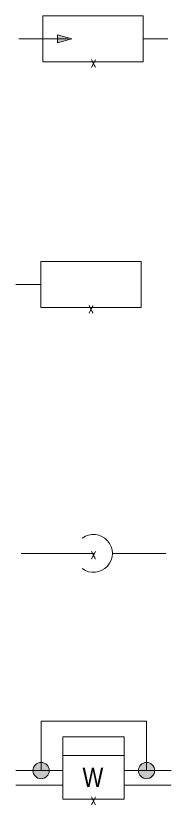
# Model space of a CAD drawing. Header units: metres. Extents: x -162 to 83385, y -62392 to -1971.
# Drawn here: x 68634 to 69279, y -15445 to -12176 of the extents above; entities that cross this region are included whole.
import ezdxf
from ezdxf.enums import TextEntityAlignment as Align

# ---------------------------------------------------------------- set-up
doc = ezdxf.new("R2010")
doc.units = ezdxf.units.M
doc.header["$LTSCALE"] = 0.5
for name, color, linetype, lineweight in [('ELIN_Attribut_01_Produkt_ID', 7, 'Continuous', 0), ('ELIN_Attribut_02_Stromkreis', 7, 'Continuous', 0), ('ELIN_Attribut_03_Verteilerbereich', 7, 'Continuous', 0), ('ELIN_Attribut_04_Montagehoehe', 7, 'Continuous', 0), ('ELIN_Attribut_05_Montageart', 7, 'Continuous', 0), ('ELIN_Attribut_06_Tuernummer', 7, 'Continuous', 0), ('ELIN_Attribut_07_Bemerkung', 7, 'Continuous', 0), ('ELIN_Attribut_08_Adresse', 7, 'Continuous', 0), ('ELIN_Attribut_10_AKZ1', 7, 'Continuous', 0), ('ELIN_Attribut_11_AKZ2', 7, 'Continuous', 0), ('ELIN_Attribut_12_Sonstiges1', 7, 'Continuous', 0), ('ELIN_Attribut_13_Sonstiges2', 7, 'Continuous', 0), ('ELIN_Attribut_14_Bauteil', 7, 'Continuous', 0), ('ELIN_Attribut_15_Ebene', 7, 'Continuous', 0), ('ELIN_Attribut_16_Raumnummer', 7, 'Continuous', 0), ('ELIN_Attribut_17_Raumname', 7, 'Continuous', 0), ('ELIN_Attribut_18_Montageabschnitt', 7, 'Continuous', 0), ('ELIN_Attribut_Basispunkt', 2, 'Continuous', 0), ('ELIN_Attribute_GEMOS', 11, 'Continuous', 0), ('ELIN_EUB_DE_Blitzschutz', 5, 'Continuous', 0)]:
    doc.layers.add(name, color=color, linetype=linetype, lineweight=lineweight)
doc.layers.get('0').off()
doc.styles.add('ARIAL_N', font='ARIALN.TTF')
doc.styles.add('ELIN_Attribute', font='isocp.shx', dxfattribs={"width": 0.8})

# ---------------------------------------------------------------- blocks, each defined once
blk = doc.blocks.new('ELIN_EUB_UEBERSPANNUNGSABLEITER')
blk.add_hatch(color=0).paths.add_polyline_path([(-149.3, 111.3), (-149.3, 78.9), (-90.3, 95.1)])
at = {"color": 0}
for p, q in [((-210.7, 0), (-210.7, 190.3)), ((-210.7, 190.3), (206.1, 190.3)), ((206.1, 190.3), (206.1, 0)), ((-90.3, 95.1), (-149.3, 111.3)), ((-149.3, 111.3), (-149.3, 78.9)), ((-104.6, 95.1), (-310, 95.1)), ((-90.3, 95.1), (-149.3, 78.9)), ((309.2, 95.1), (206.1, 95.1)), ((206.1, 0), (-210.7, 0))]:
    blk.add_line(p, q, dxfattribs=at)
at = {"layer": 'ELIN_Attribut_01_Produkt_ID', "style": 'ELIN_Attribute', "width": 0.8, "flags": 8}
blk.add_attdef('01_PRODUKT_ID', (-540.5, -297, 0), '', height=150, dxfattribs=at)
at = {"layer": 'ELIN_Attribut_02_Stromkreis', "style": 'ELIN_Attribute', "width": 0.8, "flags": 8}
blk.add_attdef('02_STROMKREIS', (-247.5, -604.4, 0), '', height=150, dxfattribs=at)
at = {"layer": 'ELIN_Attribut_03_Verteilerbereich', "style": 'ELIN_Attribute', "width": 0.8, "flags": 8}
blk.add_attdef('03_VERTEILERBEREICH', (-247.5, -804.4, 0), '', height=125, dxfattribs=at)
at = {"layer": 'ELIN_Attribut_04_Montagehoehe', "style": 'ELIN_Attribute', "width": 0.8, "flags": 8}
blk.add_attdef('04_MONTAGEHOEHE', text='', height=125, dxfattribs=at).set_placement((-382, -14.6, 0), align=Align.RIGHT)
at = {"layer": 'ELIN_Attribut_05_Montageart', "style": 'ELIN_Attribute', "width": 0.8, "flags": 8}
blk.add_attdef('05_MONTAGEART', (434, -14.6, 0), '', height=125, dxfattribs=at)
at = {"layer": 'ELIN_Attribut_06_Tuernummer', "style": 'ELIN_Attribute', "width": 0.8, "flags": 8}
blk.add_attdef('06_TUERNUMMER', text='', height=125, dxfattribs=at).set_placement((-382, -214.6, 0), align=Align.RIGHT)
at = {"layer": 'ELIN_Attribut_07_Bemerkung', "style": 'ELIN_Attribute', "width": 0.8, "flags": 8}
blk.add_attdef('07_BEMERKUNG', (-247.5, -1004.4, 0), '', height=125, dxfattribs=at)
at = {"layer": 'ELIN_Attribut_08_Adresse', "style": 'ELIN_Attribute', "width": 0.8, "flags": 8}
blk.add_attdef('08_ADRESSE', (-247.5, -1204.4, 0), '', height=125, dxfattribs=at)
at = {"layer": 'ELIN_Attribut_10_AKZ1', "style": 'ELIN_Attribute', "width": 0.8, "flags": 8}
blk.add_attdef('10_AKZ1', (-247.5, -1604.4, 0), '', height=125, dxfattribs=at)
at = {"layer": 'ELIN_Attribut_11_AKZ2', "style": 'ELIN_Attribute', "width": 0.8, "flags": 8}
blk.add_attdef('11_AKZ2', (-247.5, -1804.4, 0), '', height=125, dxfattribs=at)
at = {"layer": 'ELIN_Attribut_12_Sonstiges1', "style": 'ELIN_Attribute', "width": 0.8, "flags": 8}
blk.add_attdef('12_SONSTIGES1', (-247.5, -2004.4, 0), '', height=125, dxfattribs=at)
at = {"layer": 'ELIN_Attribut_13_Sonstiges2', "style": 'ELIN_Attribute', "width": 0.8, "flags": 8}
blk.add_attdef('13_SONSTIGES2', (-247.5, -2204.4, 0), '', height=125, dxfattribs=at)
at = {"layer": 'ELIN_Attribut_14_Bauteil', "style": 'ELIN_Attribute', "width": 0.8, "flags": 8}
blk.add_attdef('14_BAUTEIL', (-247.5, -2404.4, 0), '', height=125, dxfattribs=at)
at = {"layer": 'ELIN_Attribut_15_Ebene', "style": 'ELIN_Attribute', "width": 0.8, "flags": 8}
blk.add_attdef('15_EBENE', (-247.5, -2604.4, 0), '', height=125, dxfattribs=at)
at = {"layer": 'ELIN_Attribut_16_Raumnummer', "style": 'ELIN_Attribute', "width": 0.8, "flags": 8}
blk.add_attdef('16_RAUMNUMMER', (-247.5, -2804.4, 0), '', height=125, dxfattribs=at)
at = {"layer": 'ELIN_Attribut_17_Raumname', "style": 'ELIN_Attribute', "width": 0.8, "flags": 8}
blk.add_attdef('17_RAUMNAME', (-247.5, -3004.4, 0), '', height=125, dxfattribs=at)
at = {"layer": 'ELIN_Attribut_18_Montageabschnitt', "style": 'ELIN_Attribute', "width": 0.8, "flags": 8}
blk.add_attdef('18_MONTAGEABSCHNITT', (-247.5, -3204.4, 0), '', height=125, dxfattribs=at)
at = {"layer": 'ELIN_Attribut_Basispunkt', "style": 'ELIN_Attribute', "width": 0.8, "flags": 8}
blk.add_attdef('Basispunkt', text='', height=50, dxfattribs=at).set_placement((0, 0), align=Align.MIDDLE)
at = {"layer": 'ELIN_Attribute_GEMOS', "style": 'ELIN_Attribute', "width": 0.6}
for tag, p in [('G01_PRO02ID', (1620.5, 183.6)), ('G02_BEZEICHNUNG', (1620.5, -14.6, 0)), ('G03_DESCRIPTION', (1620.5, -204.4, 0)), ('G04_GEMOS-SYMBOL', (1623.8, -404.4, 0)), ('G05_GEMOS-TYP', (1623.8, -604.4, 0)), ('G06_ORTSKENNUNG', (1620.5, -804.4, 0)), ('G08_FREI1', (1620.5, -1004.4, 0)), ('G08_FREI2', (1620.5, -1204.4, 0))]:
    blk.add_attdef(tag, p, '', height=125, dxfattribs=at)
blk = doc.blocks.new('ELIN_EUB_GERAET_NETZANSCHLUSS')
at = {"color": 0}
for p, q in [((-208.4, 0), (-208.4, 190.3)), ((-208.4, 190.3), (208.4, 190.3)), ((208.4, 190.3), (208.4, 0)), ((-208.4, 95.1), (-311.5, 95.1)), ((208.4, 0), (-208.4, 0))]:
    blk.add_line(p, q, dxfattribs=at)
at = {"layer": 'ELIN_Attribut_01_Produkt_ID', "style": 'ELIN_Attribute', "width": 0.8, "flags": 8}
blk.add_attdef('01_PRODUKT_ID', (-540.5, -297, 0), '', height=150, dxfattribs=at)
at = {"layer": 'ELIN_Attribut_02_Stromkreis', "style": 'ELIN_Attribute', "width": 0.8, "flags": 8}
blk.add_attdef('02_STROMKREIS', (-247.5, -604.4, 0), '', height=150, dxfattribs=at)
at = {"layer": 'ELIN_Attribut_03_Verteilerbereich', "style": 'ELIN_Attribute', "width": 0.8, "flags": 8}
blk.add_attdef('03_VERTEILERBEREICH', (-247.5, -804.4, 0), '', height=125, dxfattribs=at)
at = {"layer": 'ELIN_Attribut_04_Montagehoehe', "style": 'ELIN_Attribute', "width": 0.8, "flags": 8}
blk.add_attdef('04_MONTAGEHOEHE', text='', height=125, dxfattribs=at).set_placement((-406.5, -14.6, 0), align=Align.RIGHT)
at = {"layer": 'ELIN_Attribut_05_Montageart', "style": 'ELIN_Attribute', "width": 0.8, "flags": 8}
blk.add_attdef('05_MONTAGEART', (434, -14.6, 0), '', height=125, dxfattribs=at)
at = {"layer": 'ELIN_Attribut_06_Tuernummer', "style": 'ELIN_Attribute', "width": 0.8, "flags": 8}
blk.add_attdef('06_TUERNUMMER', text='', height=125, dxfattribs=at).set_placement((-406.5, -214.6, 0), align=Align.RIGHT)
at = {"layer": 'ELIN_Attribut_07_Bemerkung', "style": 'ELIN_Attribute', "width": 0.8, "flags": 8}
blk.add_attdef('07_BEMERKUNG', (-247.5, -1004.4, 0), '', height=125, dxfattribs=at)
at = {"layer": 'ELIN_Attribut_08_Adresse', "style": 'ELIN_Attribute', "width": 0.8, "flags": 8}
blk.add_attdef('08_ADRESSE', (-247.5, -1204.4, 0), '', height=125, dxfattribs=at)
at = {"layer": 'ELIN_Attribut_10_AKZ1', "style": 'ELIN_Attribute', "width": 0.8, "flags": 8}
blk.add_attdef('10_AKZ1', (-247.5, -1604.4, 0), '', height=125, dxfattribs=at)
at = {"layer": 'ELIN_Attribut_11_AKZ2', "style": 'ELIN_Attribute', "width": 0.8, "flags": 8}
blk.add_attdef('11_AKZ2', (-247.5, -1804.4, 0), '', height=125, dxfattribs=at)
at = {"layer": 'ELIN_Attribut_12_Sonstiges1', "style": 'ELIN_Attribute', "width": 0.8, "flags": 8}
blk.add_attdef('12_SONSTIGES1', (-247.5, -2004.4, 0), '', height=125, dxfattribs=at)
at = {"layer": 'ELIN_Attribut_13_Sonstiges2', "style": 'ELIN_Attribute', "width": 0.8, "flags": 8}
blk.add_attdef('13_SONSTIGES2', (-247.5, -2204.4, 0), '', height=125, dxfattribs=at)
at = {"layer": 'ELIN_Attribut_14_Bauteil', "style": 'ELIN_Attribute', "width": 0.8, "flags": 8}
blk.add_attdef('14_BAUTEIL', (-247.5, -2404.4, 0), '', height=125, dxfattribs=at)
at = {"layer": 'ELIN_Attribut_15_Ebene', "style": 'ELIN_Attribute', "width": 0.8, "flags": 8}
blk.add_attdef('15_EBENE', (-247.5, -2604.4, 0), '', height=125, dxfattribs=at)
at = {"layer": 'ELIN_Attribut_16_Raumnummer', "style": 'ELIN_Attribute', "width": 0.8, "flags": 8}
blk.add_attdef('16_RAUMNUMMER', (-247.5, -2804.4, 0), '', height=125, dxfattribs=at)
at = {"layer": 'ELIN_Attribut_17_Raumname', "style": 'ELIN_Attribute', "width": 0.8, "flags": 8}
blk.add_attdef('17_RAUMNAME', (-247.5, -3004.4, 0), '', height=125, dxfattribs=at)
at = {"layer": 'ELIN_Attribut_18_Montageabschnitt', "style": 'ELIN_Attribute', "width": 0.8, "flags": 8}
blk.add_attdef('18_MONTAGEABSCHNITT', (-247.5, -3204.4, 0), '', height=125, dxfattribs=at)
at = {"layer": 'ELIN_Attribut_Basispunkt', "style": 'ELIN_Attribute', "width": 0.8, "flags": 8}
blk.add_attdef('Basispunkt', text='', height=50, dxfattribs=at).set_placement((0, 0), align=Align.MIDDLE)
at = {"layer": 'ELIN_Attribute_GEMOS', "style": 'ELIN_Attribute', "width": 0.6}
for tag, p in [('G01_PRO02ID', (1620.5, 183.6)), ('G02_BEZEICHNUNG', (1620.5, -14.6, 0)), ('G03_DESCRIPTION', (1620.5, -204.4, 0)), ('G04_GEMOS-SYMBOL', (1623.8, -404.4, 0)), ('G05_GEMOS-TYP', (1623.8, -604.4, 0)), ('G06_ORTSKENNUNG', (1620.5, -804.4, 0)), ('G08_FREI1', (1620.5, -1004.4, 0)), ('G08_FREI2', (1620.5, -1204.4, 0))]:
    blk.add_attdef(tag, p, '', height=125, dxfattribs=at)
blk = doc.blocks.new('ELIN_EUB_HOEHENSPRUNG')
at = {"color": 0, "linetype": 'Continuous'}
for p, q in [((-300, 0), (0, 0)), ((78.5, 0), (300, 0))]:
    blk.add_line(p, q, dxfattribs=at)
blk.add_arc((0, 0), 78.5, 233.7854, 126.2146, dxfattribs=at)
at = {"layer": 'ELIN_Attribut_01_Produkt_ID', "style": 'ELIN_Attribute', "width": 0.8, "flags": 8}
blk.add_attdef('01_PRODUKT_ID', (-540.5, -297, 0), '', height=150, dxfattribs=at)
at = {"layer": 'ELIN_Attribut_02_Stromkreis', "style": 'ELIN_Attribute', "width": 0.8, "flags": 8}
blk.add_attdef('02_STROMKREIS', (-247.5, -604.4, 0), '', height=150, dxfattribs=at)
at = {"layer": 'ELIN_Attribut_03_Verteilerbereich', "style": 'ELIN_Attribute', "width": 0.8, "flags": 8}
blk.add_attdef('03_VERTEILERBEREICH', (-247.5, -804.4, 0), '', height=125, dxfattribs=at)
at = {"layer": 'ELIN_Attribut_04_Montagehoehe', "style": 'ELIN_Attribute', "width": 0.8, "flags": 8}
blk.add_attdef('04_MONTAGEHOEHE', text='', height=125, dxfattribs=at).set_placement((-435, -14.6, 0), align=Align.RIGHT)
at = {"layer": 'ELIN_Attribut_05_Montageart', "style": 'ELIN_Attribute', "width": 0.8, "flags": 8}
blk.add_attdef('05_MONTAGEART', (434, -14.6, 0), '', height=125, dxfattribs=at)
at = {"layer": 'ELIN_Attribut_06_Tuernummer', "style": 'ELIN_Attribute', "width": 0.8, "flags": 8}
blk.add_attdef('06_TUERNUMMER', text='', height=125, dxfattribs=at).set_placement((-435, -214.6, 0), align=Align.RIGHT)
at = {"layer": 'ELIN_Attribut_07_Bemerkung', "style": 'ELIN_Attribute', "width": 0.8, "flags": 8}
blk.add_attdef('07_BEMERKUNG', (-247.5, -1004.4, 0), '', height=125, dxfattribs=at)
at = {"layer": 'ELIN_Attribut_08_Adresse', "style": 'ELIN_Attribute', "width": 0.8, "flags": 8}
blk.add_attdef('08_ADRESSE', (-247.5, -1204.4, 0), '', height=125, dxfattribs=at)
at = {"layer": 'ELIN_Attribut_10_AKZ1', "style": 'ELIN_Attribute', "width": 0.8, "flags": 8}
blk.add_attdef('10_AKZ1', (-247.5, -1604.4, 0), '', height=125, dxfattribs=at)
at = {"layer": 'ELIN_Attribut_11_AKZ2', "style": 'ELIN_Attribute', "width": 0.8, "flags": 8}
blk.add_attdef('11_AKZ2', (-247.5, -1804.4, 0), '', height=125, dxfattribs=at)
at = {"layer": 'ELIN_Attribut_12_Sonstiges1', "style": 'ELIN_Attribute', "width": 0.8, "flags": 8}
blk.add_attdef('12_SONSTIGES1', (-247.5, -2004.4, 0), '', height=125, dxfattribs=at)
at = {"layer": 'ELIN_Attribut_13_Sonstiges2', "style": 'ELIN_Attribute', "width": 0.8, "flags": 8}
blk.add_attdef('13_SONSTIGES2', (-247.5, -2204.4, 0), '', height=125, dxfattribs=at)
at = {"layer": 'ELIN_Attribut_14_Bauteil', "style": 'ELIN_Attribute', "width": 0.8, "flags": 8}
blk.add_attdef('14_BAUTEIL', (-247.5, -2404.4, 0), '', height=125, dxfattribs=at)
at = {"layer": 'ELIN_Attribut_15_Ebene', "style": 'ELIN_Attribute', "width": 0.8, "flags": 8}
blk.add_attdef('15_EBENE', (-247.5, -2604.4, 0), '', height=125, dxfattribs=at)
at = {"layer": 'ELIN_Attribut_16_Raumnummer', "style": 'ELIN_Attribute', "width": 0.8, "flags": 8}
blk.add_attdef('16_RAUMNUMMER', (-247.5, -2804.4, 0), '', height=125, dxfattribs=at)
at = {"layer": 'ELIN_Attribut_17_Raumname', "style": 'ELIN_Attribute', "width": 0.8, "flags": 8}
blk.add_attdef('17_RAUMNAME', (-247.5, -3004.4, 0), '', height=125, dxfattribs=at)
at = {"layer": 'ELIN_Attribut_18_Montageabschnitt', "style": 'ELIN_Attribute', "width": 0.8, "flags": 8}
blk.add_attdef('18_MONTAGEABSCHNITT', (-247.5, -3204.4, 0), '', height=125, dxfattribs=at)
at = {"layer": 'ELIN_Attribut_Basispunkt', "style": 'ELIN_Attribute', "width": 0.8, "flags": 8}
blk.add_attdef('Basispunkt', text='', height=50, dxfattribs=at).set_placement((0, 0), align=Align.MIDDLE)
at = {"layer": 'ELIN_Attribute_GEMOS', "style": 'ELIN_Attribute', "width": 0.6}
for tag, p in [('G01_PRO02ID', (1620.5, 183.6)), ('G02_BEZEICHNUNG', (1620.5, -14.6, 0)), ('G03_DESCRIPTION', (1620.5, -204.4, 0)), ('G04_GEMOS-SYMBOL', (1623.8, -404.4, 0)), ('G05_GEMOS-TYP', (1623.8, -604.4, 0)), ('G06_ORTSKENNUNG', (1620.5, -804.4, 0)), ('G08_FREI1', (1620.5, -1004.4, 0)), ('G08_FREI2', (1620.5, -1204.4, 0))]:
    blk.add_attdef(tag, p, '', height=125, dxfattribs=at)
blk = doc.blocks.new('ELIN_EUB_ERDUNGSBUEGEL')
for points in [[(-183.3, 118.6, 1), (-251, 118.6, 1)], [(253.9, 118.6, 1), (186.2, 118.6, 1)]]:
    blk.add_hatch(color=0).paths.add_polyline_path(points)
at = {"color": 0}
for p, q in [((-217.2, 118.6), (-217.2, 322.7)), ((-217.2, 322.7), (220.1, 322.7)), ((220.1, 322.7), (220.1, 118.6)), ((-127.7, 0), (-127.7, 258.7)), ((-127.7, 258.7), (127.7, 258.7)), ((127.7, 258.7), (127.7, 0)), ((127.7, 180.4), (-127.7, 180.4)), ((-322.5, 118.6), (-127.7, 118.6)), ((322.7, 118.6), (127.7, 118.6)), ((-322.5, 58.1), (-127.7, 58.1)), ((322.7, 58.1), (127.7, 58.1)), ((127.7, 0), (-127.7, 0))]:
    blk.add_line(p, q, dxfattribs=at)
for centre in [(-217.2, 118.6), (220.1, 118.6)]:
    blk.add_circle(centre, 33.8, dxfattribs=at)
at = {"color": 0, "style": 'ARIAL_N'}
blk.add_text('W', height=80, dxfattribs=at).set_placement((-45.6, 51))
at = {"layer": 'ELIN_Attribut_01_Produkt_ID', "style": 'ELIN_Attribute', "width": 0.8, "flags": 8}
blk.add_attdef('01_PRODUKT_ID', (-540.5, -297, 0), '', height=150, dxfattribs=at)
at = {"layer": 'ELIN_Attribut_02_Stromkreis', "style": 'ELIN_Attribute', "width": 0.8, "flags": 8}
blk.add_attdef('02_STROMKREIS', (-247.5, -604.4, 0), '', height=150, dxfattribs=at)
at = {"layer": 'ELIN_Attribut_03_Verteilerbereich', "style": 'ELIN_Attribute', "width": 0.8, "flags": 8}
blk.add_attdef('03_VERTEILERBEREICH', (-247.5, -804.4, 0), '', height=125, dxfattribs=at)
at = {"layer": 'ELIN_Attribut_04_Montagehoehe', "style": 'ELIN_Attribute', "width": 0.8, "flags": 8}
blk.add_attdef('04_MONTAGEHOEHE', text='', height=125, dxfattribs=at).set_placement((-458.5, -14.6, 0), align=Align.RIGHT)
at = {"layer": 'ELIN_Attribut_05_Montageart', "style": 'ELIN_Attribute', "width": 0.8, "flags": 8}
blk.add_attdef('05_MONTAGEART', (434, -14.6, 0), '', height=125, dxfattribs=at)
at = {"layer": 'ELIN_Attribut_06_Tuernummer', "style": 'ELIN_Attribute', "width": 0.8, "flags": 8}
blk.add_attdef('06_TUERNUMMER', text='', height=125, dxfattribs=at).set_placement((-458.5, -214.6, 0), align=Align.RIGHT)
at = {"layer": 'ELIN_Attribut_07_Bemerkung', "style": 'ELIN_Attribute', "width": 0.8, "flags": 8}
blk.add_attdef('07_BEMERKUNG', (-247.5, -1004.4, 0), '', height=125, dxfattribs=at)
at = {"layer": 'ELIN_Attribut_08_Adresse', "style": 'ELIN_Attribute', "width": 0.8, "flags": 8}
blk.add_attdef('08_ADRESSE', (-247.5, -1204.4, 0), '', height=125, dxfattribs=at)
at = {"layer": 'ELIN_Attribut_10_AKZ1', "style": 'ELIN_Attribute', "width": 0.8, "flags": 8}
blk.add_attdef('10_AKZ1', (-247.5, -1604.4, 0), '', height=125, dxfattribs=at)
at = {"layer": 'ELIN_Attribut_11_AKZ2', "style": 'ELIN_Attribute', "width": 0.8, "flags": 8}
blk.add_attdef('11_AKZ2', (-247.5, -1804.4, 0), '', height=125, dxfattribs=at)
at = {"layer": 'ELIN_Attribut_12_Sonstiges1', "style": 'ELIN_Attribute', "width": 0.8, "flags": 8}
blk.add_attdef('12_SONSTIGES1', (-247.5, -2004.4, 0), '', height=125, dxfattribs=at)
at = {"layer": 'ELIN_Attribut_13_Sonstiges2', "style": 'ELIN_Attribute', "width": 0.8, "flags": 8}
blk.add_attdef('13_SONSTIGES2', (-247.5, -2204.4, 0), '', height=125, dxfattribs=at)
at = {"layer": 'ELIN_Attribut_14_Bauteil', "style": 'ELIN_Attribute', "width": 0.8, "flags": 8}
blk.add_attdef('14_BAUTEIL', (-247.5, -2404.4, 0), '', height=125, dxfattribs=at)
at = {"layer": 'ELIN_Attribut_15_Ebene', "style": 'ELIN_Attribute', "width": 0.8, "flags": 8}
blk.add_attdef('15_EBENE', (-247.5, -2604.4, 0), '', height=125, dxfattribs=at)
at = {"layer": 'ELIN_Attribut_16_Raumnummer', "style": 'ELIN_Attribute', "width": 0.8, "flags": 8}
blk.add_attdef('16_RAUMNUMMER', (-247.5, -2804.4, 0), '', height=125, dxfattribs=at)
at = {"layer": 'ELIN_Attribut_17_Raumname', "style": 'ELIN_Attribute', "width": 0.8, "flags": 8}
blk.add_attdef('17_RAUMNAME', (-247.5, -3004.4, 0), '', height=125, dxfattribs=at)
at = {"layer": 'ELIN_Attribut_18_Montageabschnitt', "style": 'ELIN_Attribute', "width": 0.8, "flags": 8}
blk.add_attdef('18_MONTAGEABSCHNITT', (-247.5, -3204.4, 0), '', height=125, dxfattribs=at)
at = {"layer": 'ELIN_Attribut_Basispunkt', "style": 'ELIN_Attribute', "width": 0.8, "flags": 8}
blk.add_attdef('Basispunkt', text='', height=50, dxfattribs=at).set_placement((0, 0), align=Align.MIDDLE)
at = {"layer": 'ELIN_Attribute_GEMOS', "style": 'ELIN_Attribute', "width": 0.6}
for tag, p in [('G01_PRO02ID', (1620.5, 183.6)), ('G02_BEZEICHNUNG', (1620.5, -14.6, 0)), ('G03_DESCRIPTION', (1620.5, -204.4, 0)), ('G04_GEMOS-SYMBOL', (1623.8, -404.4, 0)), ('G05_GEMOS-TYP', (1623.8, -604.4, 0)), ('G06_ORTSKENNUNG', (1620.5, -804.4, 0)), ('G08_FREI1', (1620.5, -1004.4, 0)), ('G08_FREI2', (1620.5, -1204.4, 0))]:
    blk.add_attdef(tag, p, '', height=125, dxfattribs=at)

msp = doc.modelspace()

# ---------------------------------------------------------------- block references
at = {"layer": 'ELIN_EUB_DE_Blitzschutz', "lineweight": 0}
ref = msp.add_blockref('ELIN_EUB_UEBERSPANNUNGSABLEITER', (68956.2, -12366.5), dxfattribs=at)
ref.add_attrib('Basispunkt', 'x', dxfattribs={"layer": 'ELIN_Attribut_Basispunkt', "height": 50, "style": 'ELIN_Attribute', "width": 0.8}).set_placement((68956.2, -12366.5), align=Align.MIDDLE)
ref = msp.add_blockref('ELIN_EUB_GERAET_NETZANSCHLUSS', (68946.1, -13384.4), dxfattribs=at)
ref.add_attrib('Basispunkt', 'x', dxfattribs={"layer": 'ELIN_Attribut_Basispunkt', "height": 50, "style": 'ELIN_Attribute', "width": 0.8}).set_placement((68946.1, -13384.4), align=Align.MIDDLE)
ref = msp.add_blockref('ELIN_EUB_HOEHENSPRUNG', (68956.2, -14402.3), dxfattribs=at)
ref.add_attrib('Basispunkt', 'x', dxfattribs={"layer": 'ELIN_Attribut_Basispunkt', "height": 50, "style": 'ELIN_Attribute', "width": 0.8}).set_placement((68956.2, -14402.3), align=Align.MIDDLE)
ref = msp.add_blockref('ELIN_EUB_ERDUNGSBUEGEL', (68956.2, -15420.1), dxfattribs=at)
ref.add_attrib('Basispunkt', 'x', dxfattribs={"layer": 'ELIN_Attribut_Basispunkt', "height": 50, "style": 'ELIN_Attribute', "width": 0.8}).set_placement((68956.2, -15420.1), align=Align.MIDDLE)

doc.saveas('drawing.dxf')
